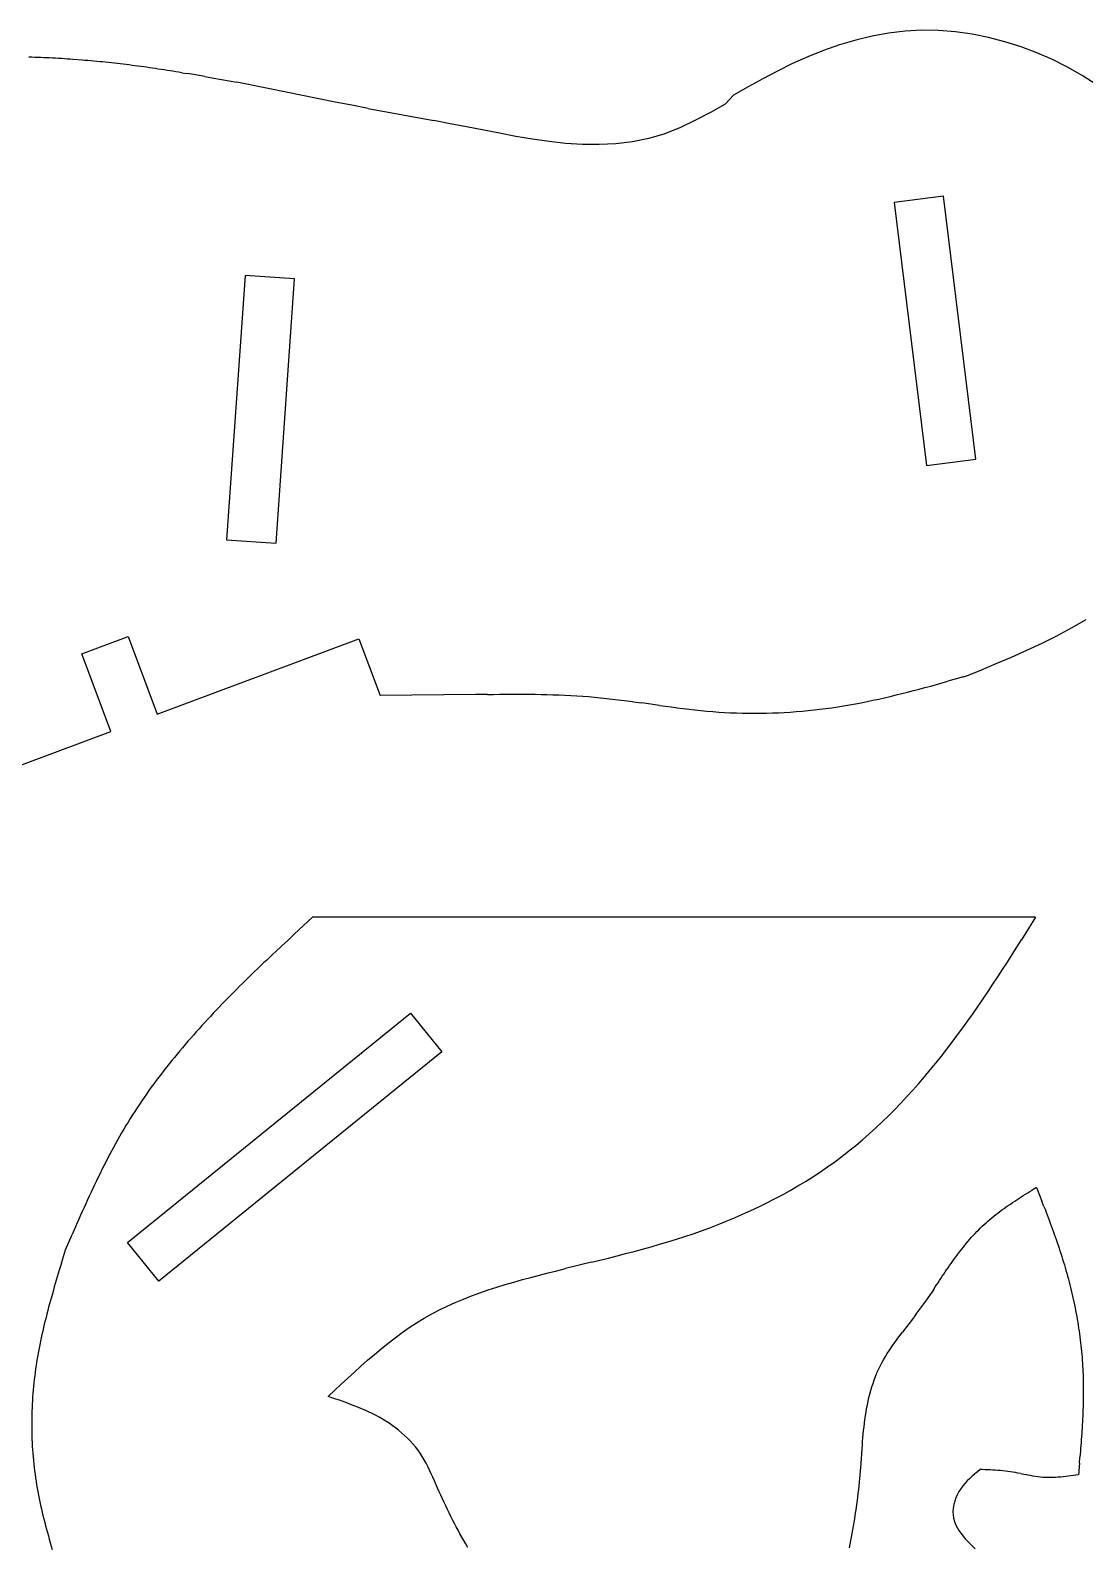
# Model space of a CAD drawing. Extents: x -3475 to 3475, y -2114 to 2114.
# Drawn here: x 429 to 1041, y 1233 to 2114 of the extents above; entities that cross this region are included whole.
import ezdxf

# ---------------------------------------------------------------- set-up
doc = ezdxf.new("R2010")
doc.units = 0
doc.header["$MEASUREMENT"] = 0
doc.layers.get('0').update_dxf_attribs({"linetype": 'CONTINUOUS'})

msp = doc.modelspace()

# ---------------------------------------------------------------- linework, layer by layer
for p, q in [((937.04, 2113.09), (927.38, 2111.93)), ((946.75, 2113.61), (937.04, 2113.09)), ((956.48, 2113.49), (946.75, 2113.61)), ((966.2, 2112.74), (956.48, 2113.49)), ((898.89, 2105.13), (889.63, 2101.9)), ((908.28, 2107.91), (898.89, 2105.13)), ((917.78, 2110.19), (908.28, 2107.91)), ((927.38, 2111.93), (917.78, 2110.19)), ((975.87, 2111.38), (966.2, 2112.74)), ((985.47, 2109.46), (975.87, 2111.38)), ((994.97, 2106.99), (985.47, 2109.46)), ((1004.33, 2104.01), (994.97, 2106.99)), ((429.83, 2097.96), (428.12, 2098)), ((431.54, 2097.9), (429.83, 2097.96)), ((433.26, 2097.84), (431.54, 2097.9)), ((434.97, 2097.78), (433.26, 2097.84)), ((436.69, 2097.71), (434.97, 2097.78)), ((438.4, 2097.63), (436.69, 2097.71)), ((440.11, 2097.55), (438.4, 2097.63)), ((441.83, 2097.47), (440.11, 2097.55)), ((443.54, 2097.37), (441.83, 2097.47)), ((445.25, 2097.28), (443.54, 2097.37)), ((446.97, 2097.18), (445.25, 2097.28)), ((448.68, 2097.07), (446.97, 2097.18)), ((450.39, 2096.96), (448.68, 2097.07)), ((452.1, 2096.84), (450.39, 2096.96)), ((453.82, 2096.72), (452.1, 2096.84)), ((458.95, 2096.32), (453.82, 2096.72)), ((460.66, 2096.18), (458.95, 2096.32)), ((462.37, 2096.03), (460.66, 2096.18)), ((464.08, 2095.88), (462.37, 2096.03)), ((465.79, 2095.73), (464.08, 2095.88)), ((467.5, 2095.57), (465.79, 2095.73)), ((469.21, 2095.4), (467.5, 2095.57)), ((470.92, 2095.23), (469.21, 2095.4)), ((880.53, 2098.27), (871.61, 2094.28)), ((889.63, 2101.9), (880.53, 2098.27)), ((1013.52, 2100.53), (1004.33, 2104.01)), ((1022.51, 2096.59), (1013.52, 2100.53)), ((1031.28, 2092.2), (1022.51, 2096.59)), ((472.62, 2095.05), (470.92, 2095.23)), ((474.33, 2094.87), (472.62, 2095.05)), ((476.04, 2094.69), (474.33, 2094.87)), ((477.74, 2094.5), (476.04, 2094.69)), ((479.45, 2094.31), (477.74, 2094.5)), ((481.15, 2094.11), (479.45, 2094.31)), ((482.86, 2093.91), (481.15, 2094.11)), ((484.56, 2093.7), (482.86, 2093.91)), ((486.27, 2093.49), (484.56, 2093.7)), ((487.97, 2093.28), (486.27, 2093.49)), ((489.67, 2093.06), (487.97, 2093.28)), ((491.37, 2092.83), (489.67, 2093.06)), ((493.07, 2092.6), (491.37, 2092.83)), ((494.77, 2092.37), (493.07, 2092.6)), ((496.47, 2092.14), (494.77, 2092.37)), ((498.17, 2091.9), (496.47, 2092.14)), ((499.87, 2091.65), (498.17, 2091.9)), ((501.57, 2091.4), (499.87, 2091.65)), ((503.26, 2091.15), (501.57, 2091.4)), ((504.96, 2090.9), (503.26, 2091.15)), ((506.66, 2090.64), (504.96, 2090.9)), ((508.35, 2090.38), (506.66, 2090.64)), ((510.05, 2090.12), (508.35, 2090.38)), ((511.74, 2089.85), (510.05, 2090.12)), ((513.44, 2089.58), (511.74, 2089.85)), ((515.13, 2089.31), (513.44, 2089.58)), ((516.83, 2089.03), (515.13, 2089.31)), ((516.83, 2089.03), (520.21, 2088.48)), ((523.6, 2087.91), (520.21, 2088.48)), ((526.98, 2087.34), (523.6, 2087.91)), ((530.36, 2086.76), (526.98, 2087.34)), ((530.36, 2086.76), (535.43, 2085.89)), ((862.88, 2089.98), (854.31, 2085.45)), ((871.61, 2094.28), (862.88, 2089.98)), ((1039.8, 2087.37), (1031.28, 2092.2)), ((1048.04, 2082.11), (1039.8, 2087.37)), ((535.43, 2085.89), (548.95, 2083.51)), ((567.97, 2079.6), (548.95, 2083.51)), ((577.49, 2077.66), (567.97, 2079.6)), ((845.83, 2080.75), (837.4, 2075.96)), ((854.31, 2085.45), (845.83, 2080.75)), ((587, 2075.73), (577.49, 2077.66)), ((596.52, 2073.83), (587, 2075.73)), ((606.04, 2071.95), (596.52, 2073.83)), ((615.56, 2070.11), (606.04, 2071.95)), ((625.09, 2068.3), (615.56, 2070.11)), ((832.44, 2070.67), (823.92, 2065.93)), ((837.4, 2075.96), (832.44, 2070.67)), ((625.09, 2068.3), (663.25, 2061.21)), ((672.79, 2059.41), (663.25, 2061.21)), ((815.27, 2061.38), (806.46, 2057.21)), ((823.92, 2065.93), (815.27, 2061.38)), ((682.33, 2057.57), (672.79, 2059.41)), ((701.43, 2053.81), (682.33, 2057.57)), ((710.99, 2052.03), (701.43, 2053.81)), ((720.57, 2050.41), (710.99, 2052.03)), ((797.45, 2053.61), (788.2, 2050.77)), ((806.46, 2057.21), (797.45, 2053.61)), ((730.19, 2049.04), (720.57, 2050.41)), ((739.83, 2048), (730.19, 2049.04)), ((749.53, 2047.37), (739.83, 2048)), ((759.27, 2047.23), (749.53, 2047.37)), ((769.02, 2047.67), (759.27, 2047.23)), ((778.7, 2048.82), (769.02, 2047.67)), ((788.2, 2050.77), (778.7, 2048.82)), ((959.33, 2017.25), (930.7, 2013.73)), ((978.08, 1864.54), (959.33, 2017.25)), ((930.7, 2013.73), (949.45, 1861.03)), ((553.66, 1971.29), (542.93, 1817.82)), ((582.44, 1969.28), (553.66, 1971.29)), ((571.7, 1815.81), (582.44, 1969.28)), ((949.45, 1861.03), (978.08, 1864.54)), ((542.93, 1817.82), (571.7, 1815.81)), ((1033.73, 1766.72), (1042.11, 1771.64)), ((458.8, 1751.56), (485.83, 1761.66)), ((485.83, 1761.66), (502.66, 1716.63)), ((1016.52, 1757.77), (1025.2, 1762.11)), ((1025.2, 1762.11), (1033.73, 1766.72)), ((502.66, 1716.63), (619.75, 1760.4)), ((619.75, 1760.4), (632.08, 1727.44)), ((998.85, 1749.71), (1007.73, 1753.65)), ((1007.73, 1753.65), (1016.52, 1757.77)), ((475.64, 1706.52), (458.8, 1751.56)), ((980.91, 1742.2), (989.9, 1745.91)), ((989.9, 1745.91), (998.85, 1749.71)), ((955.21, 1733.86), (958.55, 1734.78)), ((958.55, 1734.78), (961.89, 1735.71)), ((970.84, 1738.23), (961.89, 1735.71)), ((970.84, 1738.23), (973.78, 1739.29)), ((973.78, 1739.29), (980.91, 1742.2)), ((687.48, 1727.96), (632.08, 1727.44)), ((694.4, 1728.05), (687.48, 1727.96)), ((694.4, 1728.05), (697.86, 1728.09)), ((697.86, 1728.09), (701.32, 1728.12)), ((701.32, 1728.12), (704.78, 1728.15)), ((704.78, 1728.15), (708.24, 1728.17)), ((708.24, 1728.17), (711.7, 1728.18)), ((711.7, 1728.18), (715.16, 1728.17)), ((715.16, 1728.17), (718.61, 1728.15)), ((718.61, 1728.15), (722.07, 1728.11)), ((722.07, 1728.11), (725.53, 1728.06)), ((725.53, 1728.06), (728.99, 1727.98)), ((728.99, 1727.98), (732.45, 1727.89)), ((732.45, 1727.89), (735.91, 1727.77)), ((735.91, 1727.77), (739.37, 1727.62)), ((739.37, 1727.62), (742.83, 1727.45)), ((742.83, 1727.45), (746.28, 1727.25)), ((746.28, 1727.25), (749.73, 1727.02)), ((749.73, 1727.02), (753.18, 1726.75)), ((753.18, 1726.75), (756.63, 1726.45)), ((756.63, 1726.45), (760.07, 1726.12)), ((760.07, 1726.12), (763.51, 1725.76)), ((763.51, 1725.76), (766.95, 1725.38)), ((921.66, 1725.37), (925.03, 1726.14)), ((925.03, 1726.14), (928.4, 1726.92)), ((928.4, 1726.92), (931.76, 1727.73)), ((931.76, 1727.73), (935.12, 1728.56)), ((935.12, 1728.56), (938.48, 1729.4)), ((938.48, 1729.4), (941.83, 1730.27)), ((941.83, 1730.27), (945.18, 1731.15)), ((945.18, 1731.15), (948.53, 1732.04)), ((948.53, 1732.04), (951.87, 1732.94)), ((951.87, 1732.94), (955.21, 1733.86)), ((766.95, 1725.38), (770.38, 1724.96)), ((770.38, 1724.96), (773.82, 1724.53)), ((773.82, 1724.53), (777.25, 1724.08)), ((777.25, 1724.08), (780.68, 1723.62)), ((780.68, 1723.62), (784.11, 1723.15)), ((794.34, 1721.71), (784.11, 1723.15)), ((794.34, 1721.71), (797.77, 1721.24)), ((797.77, 1721.24), (801.2, 1720.78)), ((801.2, 1720.78), (804.63, 1720.33)), ((804.63, 1720.33), (808.07, 1719.9)), ((808.07, 1719.9), (811.5, 1719.48)), ((811.5, 1719.48), (814.94, 1719.1)), ((814.94, 1719.1), (818.38, 1718.73)), ((818.38, 1718.73), (821.82, 1718.4)), ((821.82, 1718.4), (825.27, 1718.1)), ((825.27, 1718.1), (828.72, 1717.84)), ((828.72, 1717.84), (832.18, 1717.62)), ((832.18, 1717.62), (835.63, 1717.44)), ((835.63, 1717.44), (839.1, 1717.3)), ((839.1, 1717.3), (842.56, 1717.2)), ((842.56, 1717.2), (846.03, 1717.14)), ((846.03, 1717.14), (849.49, 1717.11)), ((849.49, 1717.11), (852.96, 1717.13)), ((852.96, 1717.13), (856.43, 1717.19)), ((856.43, 1717.19), (859.9, 1717.29)), ((859.9, 1717.29), (863.37, 1717.42)), ((863.37, 1717.42), (866.83, 1717.6)), ((866.83, 1717.6), (870.3, 1717.81)), ((870.3, 1717.81), (873.76, 1718.06)), ((873.76, 1718.06), (877.22, 1718.35)), ((877.22, 1718.35), (880.67, 1718.67)), ((880.67, 1718.67), (884.12, 1719.04)), ((884.12, 1719.04), (887.56, 1719.44)), ((887.56, 1719.44), (891, 1719.87)), ((891, 1719.87), (894.44, 1720.35)), ((894.44, 1720.35), (897.87, 1720.86)), ((897.87, 1720.86), (901.29, 1721.4)), ((901.29, 1721.4), (904.7, 1721.99)), ((904.7, 1721.99), (908.1, 1722.6)), ((908.1, 1722.6), (911.5, 1723.25)), ((911.5, 1723.25), (914.89, 1723.93)), ((914.89, 1723.93), (918.28, 1724.64)), ((918.28, 1724.64), (921.66, 1725.37)), ((338.62, 1655.3), (475.64, 1706.52)), ((582.16, 1588.77), (592.87, 1598.67)), ((1012.82, 1598.67), (592.87, 1598.67)), ((1012.82, 1598.67), (1004.63, 1585.64)), ((578.6, 1585.46), (575.05, 1582.15)), ((582.16, 1588.77), (578.6, 1585.46)), ((1001.89, 1581.31), (1004.63, 1585.64)), ((569.73, 1577.16), (567.96, 1575.49)), ((571.5, 1578.82), (569.73, 1577.16)), ((575.05, 1582.15), (571.5, 1578.82)), ((996.38, 1572.66), (999.14, 1576.98)), ((999.14, 1576.98), (1001.89, 1581.31)), ((559.18, 1567.09), (557.43, 1565.4)), ((560.93, 1568.78), (559.18, 1567.09)), ((562.68, 1570.46), (560.93, 1568.78)), ((564.44, 1572.14), (562.68, 1570.46)), ((566.2, 1573.81), (564.44, 1572.14)), ((567.96, 1575.49), (566.2, 1573.81)), ((990.8, 1564.06), (993.6, 1568.36)), ((993.6, 1568.36), (996.38, 1572.66)), ((550.49, 1558.58), (548.77, 1556.87)), ((552.22, 1560.29), (550.49, 1558.58)), ((553.95, 1562), (552.22, 1560.29)), ((555.69, 1563.7), (553.95, 1562)), ((557.43, 1565.4), (555.69, 1563.7)), ((985.15, 1555.51), (987.99, 1559.78)), ((987.99, 1559.78), (990.8, 1564.06)), ((541.93, 1549.94), (540.24, 1548.19)), ((543.63, 1551.68), (541.93, 1549.94)), ((545.34, 1553.42), (543.63, 1551.68)), ((547.05, 1555.15), (545.34, 1553.42)), ((548.77, 1556.87), (547.05, 1555.15)), ((979.38, 1547.03), (982.28, 1551.26)), ((982.28, 1551.26), (985.15, 1555.51)), ((485.41, 1409.86), (649.81, 1542.99)), ((533.52, 1541.13), (531.86, 1539.35)), ((535.19, 1542.91), (533.52, 1541.13)), ((536.87, 1544.68), (535.19, 1542.91)), ((538.55, 1546.44), (536.87, 1544.68)), ((540.24, 1548.19), (538.55, 1546.44)), ((649.81, 1542.99), (667.97, 1520.58)), ((973.5, 1538.63), (976.46, 1542.82)), ((976.46, 1542.82), (979.38, 1547.03)), ((525.29, 1532.14), (523.67, 1530.31)), ((526.92, 1533.95), (525.29, 1532.14)), ((528.56, 1535.76), (526.92, 1533.95)), ((530.21, 1537.56), (528.56, 1535.76)), ((531.86, 1539.35), (530.21, 1537.56)), ((967.47, 1530.32), (970.5, 1534.46)), ((970.5, 1534.46), (973.5, 1538.63)), ((518.86, 1524.79), (517.28, 1522.94)), ((520.46, 1526.64), (518.86, 1524.79)), ((522.06, 1528.48), (520.46, 1526.64)), ((523.67, 1530.31), (522.06, 1528.48)), ((961.28, 1522.13), (964.39, 1526.21)), ((964.39, 1526.21), (967.47, 1530.32)), ((667.97, 1520.58), (503.57, 1387.44)), ((511.06, 1515.42), (509.53, 1513.52)), ((512.6, 1517.32), (511.06, 1515.42)), ((514.15, 1519.2), (512.6, 1517.32)), ((515.71, 1521.07), (514.15, 1519.2)), ((517.28, 1522.94), (515.71, 1521.07)), ((954.9, 1514.05), (958.11, 1518.07)), ((958.11, 1518.07), (961.28, 1522.13)), ((503.54, 1505.83), (502.08, 1503.89)), ((505.02, 1507.77), (503.54, 1505.83)), ((506.51, 1509.7), (505.02, 1507.77)), ((508.01, 1511.62), (506.51, 1509.7)), ((509.53, 1513.52), (508.01, 1511.62)), ((944.96, 1502.22), (948.32, 1506.12)), ((948.32, 1506.12), (951.64, 1510.07)), ((951.64, 1510.07), (954.9, 1514.05)), ((497.77, 1498), (496.37, 1496.01)), ((499.19, 1499.97), (497.77, 1498)), ((500.63, 1501.93), (499.19, 1499.97)), ((502.08, 1503.89), (500.63, 1501.93)), ((938.08, 1494.56), (941.55, 1498.37)), ((941.55, 1498.37), (944.96, 1502.22)), ((490.89, 1487.99), (489.56, 1485.95)), ((492.24, 1490.01), (490.89, 1487.99)), ((493.6, 1492.02), (492.24, 1490.01)), ((494.97, 1494.02), (493.6, 1492.02)), ((496.37, 1496.01), (494.97, 1494.02)), ((930.98, 1487.1), (934.56, 1490.8)), ((934.56, 1490.8), (938.08, 1494.56)), ((485.68, 1479.8), (484.42, 1477.72)), ((486.96, 1481.86), (485.68, 1479.8)), ((488.25, 1483.91), (486.96, 1481.86)), ((489.56, 1485.95), (488.25, 1483.91)), ((919.92, 1476.36), (923.67, 1479.88)), ((923.67, 1479.88), (927.35, 1483.46)), ((927.35, 1483.46), (930.98, 1487.1)), ((480.74, 1471.45), (479.55, 1469.34)), ((481.95, 1473.55), (480.74, 1471.45)), ((483.18, 1475.64), (481.95, 1473.55)), ((484.42, 1477.72), (483.18, 1475.64)), ((912.25, 1469.52), (916.11, 1472.91)), ((916.11, 1472.91), (919.92, 1476.36)), ((476.05, 1462.96), (474.92, 1460.81)), ((477.2, 1465.09), (476.05, 1462.96)), ((478.37, 1467.22), (477.2, 1465.09)), ((479.55, 1469.34), (478.37, 1467.22)), ((900.29, 1459.83), (904.34, 1462.98)), ((904.34, 1462.98), (908.32, 1466.22)), ((908.32, 1466.22), (912.25, 1469.52)), ((471.58, 1454.34), (470.49, 1452.17)), ((472.68, 1456.5), (471.58, 1454.34)), ((473.79, 1458.66), (472.68, 1456.5)), ((474.92, 1460.81), (473.79, 1458.66)), ((887.76, 1450.87), (892, 1453.77)), ((892, 1453.77), (896.17, 1456.76)), ((896.17, 1456.76), (900.29, 1459.83)), ((467.29, 1445.61), (466.24, 1443.42)), ((468.35, 1447.8), (467.29, 1445.61)), ((469.41, 1449.99), (468.35, 1447.8)), ((470.49, 1452.17), (469.41, 1449.99)), ((874.7, 1442.65), (879.11, 1445.31)), ((879.11, 1445.31), (883.46, 1448.05)), ((883.46, 1448.05), (887.76, 1450.87)), ((463.14, 1436.8), (462.13, 1434.59)), ((464.17, 1439.01), (463.14, 1436.8)), ((465.2, 1441.22), (464.17, 1439.01)), ((466.24, 1443.42), (465.2, 1441.22)), ((856.61, 1432.79), (861.2, 1435.14)), ((861.2, 1435.14), (865.75, 1437.57)), ((865.75, 1437.57), (870.25, 1440.07)), ((870.25, 1440.07), (874.7, 1442.65)), ((1001.88, 1434.66), (1003.13, 1435.47)), ((1003.13, 1435.47), (1004.39, 1436.28)), ((1004.39, 1436.28), (1005.66, 1437.08)), ((1005.66, 1437.08), (1006.93, 1437.88)), ((1006.93, 1437.88), (1008.2, 1438.68)), ((1008.2, 1438.68), (1009.47, 1439.48)), ((1009.47, 1439.48), (1010.75, 1440.27)), ((1013.3, 1441.85), (1010.75, 1440.27)), ((1013.3, 1441.85), (1016.41, 1433.9)), ((459.12, 1427.92), (458.12, 1425.7)), ((460.12, 1430.15), (459.12, 1427.92)), ((461.12, 1432.37), (460.12, 1430.15)), ((462.13, 1434.59), (461.12, 1432.37)), ((837.89, 1424.15), (842.62, 1426.2)), ((842.62, 1426.2), (847.32, 1428.33)), ((847.32, 1428.33), (851.98, 1430.52)), ((851.98, 1430.52), (856.61, 1432.79)), ((989.72, 1426.06), (990.89, 1426.97)), ((990.89, 1426.97), (992.08, 1427.86)), ((992.08, 1427.86), (993.27, 1428.74)), ((993.27, 1428.74), (994.48, 1429.62)), ((994.48, 1429.62), (995.69, 1430.48)), ((995.69, 1430.48), (996.91, 1431.33)), ((996.91, 1431.33), (998.15, 1432.17)), ((998.15, 1432.17), (999.38, 1433.01)), ((999.38, 1433.01), (1000.63, 1433.84)), ((1000.63, 1433.84), (1001.88, 1434.66)), ((1017.64, 1430.71), (1016.41, 1433.9)), ((1017.64, 1430.71), (1018.25, 1429.12)), ((1018.25, 1429.12), (1018.86, 1427.53)), ((1018.86, 1427.53), (1019.47, 1425.93)), ((455.17, 1419), (453.22, 1414.52)), ((456.15, 1421.23), (455.17, 1419)), ((457.14, 1423.47), (456.15, 1421.23)), ((458.12, 1425.7), (457.14, 1423.47)), ((818.72, 1416.67), (823.55, 1418.43)), ((823.55, 1418.43), (828.35, 1420.27)), ((828.35, 1420.27), (833.14, 1422.18)), ((833.14, 1422.18), (837.89, 1424.15)), ((979.72, 1417.23), (980.77, 1418.28)), ((980.77, 1418.28), (981.84, 1419.31)), ((981.84, 1419.31), (982.92, 1420.32)), ((982.92, 1420.32), (984.02, 1421.32)), ((984.02, 1421.32), (985.13, 1422.29)), ((985.13, 1422.29), (986.26, 1423.26)), ((986.26, 1423.26), (987.4, 1424.2)), ((987.4, 1424.2), (988.55, 1425.14)), ((988.55, 1425.14), (989.72, 1426.06)), ((1019.47, 1425.93), (1020.07, 1424.34)), ((1020.07, 1424.34), (1020.67, 1422.74)), ((1020.67, 1422.74), (1021.27, 1421.14)), ((1021.27, 1421.14), (1021.86, 1419.54)), ((1021.86, 1419.54), (1022.44, 1417.93)), ((1022.44, 1417.93), (1023.02, 1416.33)), ((449.34, 1405.56), (453.22, 1414.52)), ((503.57, 1387.44), (485.41, 1409.86)), ((789.45, 1407.38), (794.36, 1408.8)), ((794.36, 1408.8), (799.26, 1410.26)), ((799.26, 1410.26), (804.15, 1411.77)), ((804.15, 1411.77), (809.02, 1413.34)), ((809.02, 1413.34), (813.88, 1414.97)), ((813.88, 1414.97), (818.72, 1416.67)), ((971.77, 1408.37), (972.72, 1409.52)), ((972.72, 1409.52), (973.68, 1410.66)), ((973.68, 1410.66), (974.66, 1411.79)), ((974.66, 1411.79), (975.64, 1412.9)), ((975.64, 1412.9), (976.64, 1414.01)), ((976.64, 1414.01), (977.65, 1415.1)), ((977.65, 1415.1), (978.68, 1416.17)), ((978.68, 1416.17), (979.72, 1417.23)), ((1023.02, 1416.33), (1023.6, 1414.72)), ((1023.6, 1414.72), (1024.17, 1413.11)), ((1024.17, 1413.11), (1024.73, 1411.5)), ((1024.73, 1411.5), (1025.29, 1409.89)), ((1025.29, 1409.89), (1025.84, 1408.27)), ((446.94, 1397.75), (449.34, 1405.56)), ((759.75, 1399.6), (764.72, 1400.84)), ((764.72, 1400.84), (769.69, 1402.1)), ((769.69, 1402.1), (774.65, 1403.37)), ((774.65, 1403.37), (779.59, 1404.68)), ((779.59, 1404.68), (784.53, 1406.01)), ((784.53, 1406.01), (789.45, 1407.38)), ((964.52, 1398.85), (965.39, 1400.06)), ((965.39, 1400.06), (966.28, 1401.27)), ((966.28, 1401.27), (967.17, 1402.47)), ((967.17, 1402.47), (968.07, 1403.67)), ((968.07, 1403.67), (968.98, 1404.85)), ((968.98, 1404.85), (969.9, 1406.03)), ((969.9, 1406.03), (970.83, 1407.2)), ((970.83, 1407.2), (971.77, 1408.37)), ((1025.84, 1408.27), (1026.39, 1406.65)), ((1026.39, 1406.65), (1026.92, 1405.03)), ((1026.92, 1405.03), (1027.45, 1403.41)), ((1027.45, 1403.41), (1027.97, 1401.78)), ((1027.97, 1401.78), (1028.48, 1400.15)), ((1028.48, 1400.15), (1028.98, 1398.52)), ((445.17, 1391.88), (444.58, 1389.93)), ((445.76, 1393.84), (445.17, 1391.88)), ((446.94, 1397.75), (445.76, 1393.84)), ((724.72, 1390.93), (729.74, 1392.2)), ((729.74, 1392.2), (734.76, 1393.46)), ((734.76, 1393.46), (739.77, 1394.69)), ((754.77, 1398.37), (739.77, 1394.69)), ((754.77, 1398.37), (759.75, 1399.6)), ((958.59, 1390.24), (959.42, 1391.48)), ((959.42, 1391.48), (960.26, 1392.72)), ((960.26, 1392.72), (961.1, 1393.95)), ((961.1, 1393.95), (961.94, 1395.18)), ((961.94, 1395.18), (962.79, 1396.41)), ((962.79, 1396.41), (963.65, 1397.63)), ((963.65, 1397.63), (964.52, 1398.85)), ((1028.98, 1398.52), (1029.48, 1396.88)), ((1029.48, 1396.88), (1029.96, 1395.24)), ((1029.96, 1395.24), (1030.44, 1393.6)), ((1030.44, 1393.6), (1030.9, 1391.95)), ((1030.9, 1391.95), (1031.36, 1390.3)), ((442.85, 1384.05), (442.28, 1382.09)), ((443.42, 1386.01), (442.85, 1384.05)), ((444, 1387.97), (443.42, 1386.01)), ((444.58, 1389.93), (444, 1387.97)), ((690.01, 1380.67), (694.88, 1382.34)), ((694.88, 1382.34), (699.79, 1383.93)), ((699.79, 1383.93), (704.73, 1385.44)), ((704.73, 1385.44), (709.7, 1386.89)), ((709.7, 1386.89), (714.7, 1388.28)), ((714.7, 1388.28), (719.7, 1389.62)), ((719.7, 1389.62), (724.72, 1390.93)), ((953.71, 1382.77), (952.1, 1380.27)), ((953.71, 1382.77), (954.51, 1384.02)), ((954.51, 1384.02), (955.32, 1385.27)), ((955.32, 1385.27), (956.13, 1386.51)), ((956.13, 1386.51), (956.95, 1387.76)), ((956.95, 1387.76), (957.77, 1389)), ((957.77, 1389), (958.59, 1390.24)), ((1031.36, 1390.3), (1031.8, 1388.65)), ((1031.8, 1388.65), (1032.24, 1386.99)), ((1032.24, 1386.99), (1032.66, 1385.33)), ((1032.66, 1385.33), (1033.08, 1383.67)), ((1033.08, 1383.67), (1033.48, 1382)), ((440.08, 1374.24), (439.55, 1372.27)), ((440.62, 1376.2), (440.08, 1374.24)), ((441.17, 1378.17), (440.62, 1376.2)), ((441.72, 1380.13), (441.17, 1378.17)), ((442.28, 1382.09), (441.72, 1380.13)), ((671.07, 1372.96), (675.72, 1375.06)), ((675.72, 1375.06), (680.42, 1377.03)), ((680.42, 1377.03), (685.19, 1378.9)), ((685.19, 1378.9), (690.01, 1380.67)), ((943.25, 1367.95), (949.7, 1376.51)), ((949.7, 1376.51), (952.1, 1380.27)), ((1033.48, 1382), (1033.88, 1380.34)), ((1033.88, 1380.34), (1034.26, 1378.67)), ((1034.26, 1378.67), (1034.63, 1377)), ((1034.63, 1377), (1035, 1375.32)), ((1035, 1375.32), (1035.35, 1373.64)), ((1035.35, 1373.64), (1035.69, 1371.97)), ((438.02, 1366.35), (437.52, 1364.38)), ((438.52, 1368.33), (438.02, 1366.35)), ((439.03, 1370.3), (438.52, 1368.33)), ((439.55, 1372.27), (439.03, 1370.3)), ((653.29, 1363.2), (657.61, 1365.86)), ((657.61, 1365.86), (662.02, 1368.37)), ((662.02, 1368.37), (666.51, 1370.73)), ((666.51, 1370.73), (671.07, 1372.96)), ((943.25, 1367.95), (940.66, 1364.53)), ((1035.69, 1371.97), (1036.02, 1370.28)), ((1036.02, 1370.28), (1036.34, 1368.6)), ((1036.34, 1368.6), (1036.65, 1366.92)), ((1036.65, 1366.92), (1036.95, 1365.23)), ((1036.95, 1365.23), (1037.23, 1363.54)), ((435.66, 1356.45), (435.23, 1354.46)), ((436.11, 1358.43), (435.66, 1356.45)), ((436.57, 1360.42), (436.11, 1358.43)), ((437.04, 1362.4), (436.57, 1360.42)), ((437.52, 1364.38), (437.04, 1362.4)), ((640.75, 1354.5), (644.86, 1357.52)), ((644.86, 1357.52), (649.04, 1360.42)), ((649.04, 1360.42), (653.29, 1363.2)), ((932.84, 1354.26), (934.13, 1355.98)), ((934.13, 1355.98), (935.44, 1357.69)), ((938.05, 1361.11), (935.44, 1357.69)), ((940.66, 1364.53), (938.05, 1361.11)), ((1037.23, 1363.54), (1037.51, 1361.85)), ((1037.51, 1361.85), (1037.77, 1360.16)), ((1037.77, 1360.16), (1038.02, 1358.47)), ((1038.02, 1358.47), (1038.26, 1356.78)), ((1038.26, 1356.78), (1038.49, 1355.08)), ((434.01, 1348.47), (433.63, 1346.47)), ((434.4, 1350.47), (434.01, 1348.47)), ((434.81, 1352.47), (434.4, 1350.47)), ((435.23, 1354.46), (434.81, 1352.47)), ((628.75, 1344.89), (632.7, 1348.18)), ((632.7, 1348.18), (636.7, 1351.38)), ((636.7, 1351.38), (640.75, 1354.5)), ((926.67, 1345.46), (927.85, 1347.26)), ((927.85, 1347.26), (929.05, 1349.03)), ((929.05, 1349.03), (930.29, 1350.79)), ((930.29, 1350.79), (931.55, 1352.53)), ((931.55, 1352.53), (932.84, 1354.26)), ((1038.49, 1355.08), (1038.7, 1353.38)), ((1038.7, 1353.38), (1038.91, 1351.69)), ((1038.91, 1351.69), (1039.1, 1349.99)), ((1039.1, 1349.99), (1039.28, 1348.29)), ((1039.28, 1348.29), (1039.44, 1346.59)), ((432.28, 1338.43), (431.99, 1336.41)), ((432.59, 1340.45), (432.28, 1338.43)), ((432.92, 1342.46), (432.59, 1340.45)), ((433.27, 1344.47), (432.92, 1342.46)), ((433.63, 1346.47), (433.27, 1344.47)), ((620.97, 1338.11), (624.84, 1341.53)), ((624.84, 1341.53), (628.75, 1344.89)), ((922.45, 1338.01), (923.42, 1339.92)), ((923.42, 1339.92), (924.46, 1341.79)), ((924.46, 1341.79), (925.54, 1343.64)), ((925.54, 1343.64), (926.67, 1345.46)), ((1039.44, 1346.59), (1039.6, 1344.89)), ((1039.6, 1344.89), (1039.74, 1343.19)), ((1039.74, 1343.19), (1039.87, 1341.49)), ((1039.87, 1341.49), (1039.99, 1339.78)), ((1039.99, 1339.78), (1040.09, 1338.08)), ((431.21, 1330.34), (430.98, 1328.3)), ((431.45, 1332.36), (431.21, 1330.34)), ((431.71, 1334.39), (431.45, 1332.36)), ((431.99, 1336.41), (431.71, 1334.39)), ((609.49, 1327.58), (613.3, 1331.12)), ((613.3, 1331.12), (617.12, 1334.64)), ((617.12, 1334.64), (620.97, 1338.11)), ((918.36, 1328.07), (919.07, 1330.1)), ((919.07, 1330.1), (919.84, 1332.11)), ((919.84, 1332.11), (920.65, 1334.1)), ((920.65, 1334.1), (921.52, 1336.07)), ((921.52, 1336.07), (922.45, 1338.01)), ((1040.09, 1338.08), (1040.18, 1336.38)), ((1040.18, 1336.38), (1040.26, 1334.67)), ((1040.26, 1334.67), (1040.32, 1332.97)), ((1040.32, 1332.97), (1040.38, 1331.27)), ((1040.38, 1331.27), (1040.42, 1329.56)), ((1040.42, 1329.56), (1040.45, 1327.86)), ((430.41, 1322.19), (430.26, 1320.15)), ((430.58, 1324.23), (430.41, 1322.19)), ((430.77, 1326.27), (430.58, 1324.23)), ((430.98, 1328.3), (430.77, 1326.27)), ((601.92, 1320.45), (605.7, 1324.02)), ((605.7, 1324.02), (609.49, 1327.58)), ((915.98, 1319.8), (916.5, 1321.88)), ((916.5, 1321.88), (917.07, 1323.95)), ((917.07, 1323.95), (917.69, 1326.02)), ((917.69, 1326.02), (918.36, 1328.07)), ((1040.46, 1321.04), (1040.44, 1319.34)), ((1040.45, 1327.86), (1040.47, 1326.16)), ((1040.47, 1322.75), (1040.46, 1321.04)), ((1040.47, 1326.16), (1040.47, 1324.45)), ((1040.47, 1324.45), (1040.47, 1322.75)), ((429.83, 1311.97), (429.77, 1309.93)), ((429.91, 1314.02), (429.83, 1311.97)), ((430.01, 1316.06), (429.91, 1314.02)), ((430.13, 1318.11), (430.01, 1316.06)), ((430.26, 1320.15), (430.13, 1318.11)), ((604.09, 1319.71), (601.92, 1320.45)), ((606.26, 1318.96), (604.09, 1319.71)), ((608.42, 1318.21), (606.26, 1318.96)), ((610.58, 1317.45), (608.42, 1318.21)), ((612.73, 1316.68), (610.58, 1317.45)), ((614.87, 1315.88), (612.73, 1316.68)), ((617.01, 1315.07), (614.87, 1315.88)), ((619.12, 1314.23), (617.01, 1315.07)), ((621.23, 1313.36), (619.12, 1314.23)), ((623.31, 1312.45), (621.23, 1313.36)), ((625.38, 1311.51), (623.31, 1312.45)), ((914.29, 1311.39), (914.66, 1313.5)), ((914.66, 1313.5), (915.06, 1315.61)), ((915.06, 1315.61), (915.5, 1317.7)), ((915.5, 1317.7), (915.98, 1319.8)), ((1040.26, 1312.52), (1040.2, 1310.81)), ((1040.32, 1314.22), (1040.26, 1312.52)), ((1040.37, 1315.93), (1040.32, 1314.22)), ((1040.41, 1317.63), (1040.37, 1315.93)), ((1040.44, 1319.34), (1040.41, 1317.63)), ((429.71, 1305.83), (429.7, 1303.78)), ((429.7, 1303.78), (429.72, 1301.74)), ((429.73, 1307.88), (429.71, 1305.83)), ((429.77, 1309.93), (429.73, 1307.88)), ((627.42, 1310.53), (625.38, 1311.51)), ((629.45, 1309.51), (627.42, 1310.53)), ((631.45, 1308.44), (629.45, 1309.51)), ((633.42, 1307.32), (631.45, 1308.44)), ((635.36, 1306.15), (633.42, 1307.32)), ((637.28, 1304.91), (635.36, 1306.15)), ((639.16, 1303.62), (637.28, 1304.91)), ((641, 1302.27), (639.16, 1303.62)), ((913.14, 1302.9), (913.39, 1305.03)), ((913.39, 1305.03), (913.66, 1307.15)), ((913.66, 1307.15), (913.96, 1309.28)), ((913.96, 1309.28), (914.29, 1311.39)), ((1039.87, 1303.99), (1039.77, 1302.28)), ((1039.96, 1305.7), (1039.87, 1303.99)), ((1040.05, 1307.4), (1039.96, 1305.7)), ((1040.13, 1309.11), (1040.05, 1307.4)), ((1040.2, 1310.81), (1040.13, 1309.11)), ((429.72, 1301.74), (429.75, 1299.69)), ((429.75, 1299.69), (429.8, 1297.64)), ((429.8, 1297.64), (429.87, 1295.6)), ((429.87, 1295.6), (429.96, 1293.56)), ((642.81, 1300.85), (641, 1302.27)), ((644.57, 1299.38), (642.81, 1300.85)), ((646.28, 1297.85), (644.57, 1299.38)), ((647.94, 1296.27), (646.28, 1297.85)), ((649.54, 1294.63), (647.94, 1296.27)), ((651.07, 1292.94), (649.54, 1294.63)), ((912.16, 1292.2), (912.33, 1294.34)), ((912.33, 1294.34), (912.51, 1296.49)), ((912.51, 1296.49), (912.7, 1298.63)), ((912.7, 1298.63), (912.91, 1300.76)), ((912.91, 1300.76), (913.14, 1302.9)), ((1039.32, 1295.46), (1039.2, 1293.75)), ((1039.44, 1297.17), (1039.32, 1295.46)), ((1039.56, 1298.87), (1039.44, 1297.17)), ((1039.67, 1300.58), (1039.56, 1298.87)), ((1039.77, 1302.28), (1039.67, 1300.58)), ((429.96, 1293.56), (430.07, 1291.51)), ((430.07, 1291.51), (430.2, 1289.47)), ((430.2, 1289.47), (430.35, 1287.44)), ((430.35, 1287.44), (430.52, 1285.4)), ((430.52, 1285.4), (430.7, 1283.37)), ((652.55, 1291.19), (651.07, 1292.94)), ((653.95, 1289.4), (652.55, 1291.19)), ((655.27, 1287.55), (653.95, 1289.4)), ((656.52, 1285.66), (655.27, 1287.55)), ((657.69, 1283.72), (656.52, 1285.66)), ((911.4, 1281.46), (912.01, 1290.05)), ((912.01, 1290.05), (912.16, 1292.2)), ((1038.67, 1286.93), (1038.53, 1285.22)), ((1038.81, 1288.63), (1038.67, 1286.93)), ((1038.94, 1290.34), (1038.81, 1288.63)), ((1039.07, 1292.05), (1038.94, 1290.34)), ((1039.2, 1293.75), (1039.07, 1292.05)), ((430.7, 1283.37), (430.91, 1281.34)), ((430.91, 1281.34), (431.14, 1279.31)), ((431.14, 1279.31), (431.38, 1277.28)), ((431.38, 1277.28), (431.65, 1275.26)), ((658.8, 1281.74), (657.69, 1283.72)), ((659.85, 1279.73), (658.8, 1281.74)), ((660.85, 1277.69), (659.85, 1279.73)), ((661.82, 1275.63), (660.85, 1277.69)), ((910.9, 1275.01), (911.08, 1277.16)), ((911.08, 1277.16), (911.24, 1279.31)), ((911.24, 1279.31), (911.4, 1281.46)), ((979.01, 1276.75), (977.48, 1275.47)), ((980.54, 1278.01), (979.01, 1276.75)), ((982.02, 1277.96), (980.54, 1278.01)), ((983.5, 1277.91), (982.02, 1277.96)), ((984.97, 1277.86), (983.5, 1277.91)), ((986.45, 1277.8), (984.97, 1277.86)), ((987.92, 1277.72), (986.45, 1277.8)), ((989.39, 1277.64), (987.92, 1277.72)), ((990.87, 1277.54), (989.39, 1277.64)), ((992.34, 1277.43), (990.87, 1277.54)), ((993.8, 1277.29), (992.34, 1277.43)), ((995.27, 1277.13), (993.8, 1277.29)), ((996.73, 1276.95), (995.27, 1277.13)), ((998.19, 1276.75), (996.73, 1276.95)), ((999.65, 1276.51), (998.19, 1276.75)), ((1038.25, 1281.81), (1037.66, 1274.98)), ((1038.25, 1281.81), (1038.53, 1285.22)), ((431.65, 1275.26), (431.93, 1273.25)), ((431.93, 1273.25), (432.24, 1271.23)), ((432.24, 1271.23), (432.56, 1269.22)), ((432.56, 1269.22), (432.91, 1267.22)), ((662.75, 1273.55), (661.82, 1275.63)), ((663.67, 1271.46), (662.75, 1273.55)), ((665.47, 1267.26), (663.67, 1271.46)), ((910.05, 1266.45), (910.29, 1268.59)), ((910.29, 1268.59), (910.5, 1270.73)), ((910.5, 1270.73), (910.71, 1272.87)), ((910.71, 1272.87), (910.9, 1275.01)), ((970.51, 1268.49), (969.33, 1266.9)), ((971.77, 1270.01), (970.51, 1268.49)), ((973.12, 1271.45), (971.77, 1270.01)), ((974.53, 1272.83), (973.12, 1271.45)), ((975.99, 1274.17), (974.53, 1272.83)), ((977.48, 1275.47), (975.99, 1274.17)), ((1001.11, 1276.25), (999.65, 1276.51)), ((1002.56, 1275.97), (1001.11, 1276.25)), ((1004.01, 1275.68), (1002.56, 1275.97)), ((1004.01, 1275.68), (1006.91, 1275.07)), ((1008.36, 1274.78), (1006.91, 1275.07)), ((1009.81, 1274.49), (1008.36, 1274.78)), ((1011.26, 1274.23), (1009.81, 1274.49)), ((1012.71, 1273.98), (1011.26, 1274.23)), ((1014.16, 1273.77), (1012.71, 1273.98)), ((1015.62, 1273.59), (1014.16, 1273.77)), ((1017.07, 1273.46), (1015.62, 1273.59)), ((1018.53, 1273.38), (1017.07, 1273.46)), ((1019.99, 1273.33), (1018.53, 1273.38)), ((1021.46, 1273.33), (1019.99, 1273.33)), ((1022.92, 1273.36), (1021.46, 1273.33)), ((1024.39, 1273.43), (1022.92, 1273.36)), ((1025.86, 1273.53), (1024.39, 1273.43)), ((1027.33, 1273.65), (1025.86, 1273.53)), ((1028.81, 1273.8), (1027.33, 1273.65)), ((1030.28, 1273.96), (1028.81, 1273.8)), ((1031.76, 1274.15), (1030.28, 1273.96)), ((1033.23, 1274.34), (1031.76, 1274.15)), ((1034.71, 1274.55), (1033.23, 1274.34)), ((1036.19, 1274.76), (1034.71, 1274.55)), ((1037.66, 1274.98), (1036.19, 1274.76)), ((432.91, 1267.22), (433.27, 1265.22)), ((433.27, 1265.22), (433.65, 1263.22)), ((433.65, 1263.22), (434.05, 1261.22)), ((434.05, 1261.22), (434.46, 1259.23)), ((434.46, 1259.23), (434.89, 1257.25)), ((666.38, 1265.17), (665.47, 1267.26)), ((667.3, 1263.09), (666.38, 1265.17)), ((668.24, 1261.01), (667.3, 1263.09)), ((669.19, 1258.95), (668.24, 1261.01)), ((670.15, 1256.89), (669.19, 1258.95)), ((909, 1257.92), (909.28, 1260.05)), ((909.28, 1260.05), (909.55, 1262.18)), ((909.55, 1262.18), (909.81, 1264.31)), ((909.81, 1264.31), (910.05, 1266.45)), ((965.78, 1259.62), (965.26, 1257.66)), ((966.47, 1261.55), (965.78, 1259.62)), ((967.3, 1263.42), (966.47, 1261.55)), ((968.25, 1265.21), (967.3, 1263.42)), ((969.33, 1266.9), (968.25, 1265.21)), ((434.89, 1257.25), (435.33, 1255.26)), ((435.33, 1255.26), (435.79, 1253.28)), ((435.79, 1253.28), (436.27, 1251.3)), ((436.27, 1251.3), (436.76, 1249.33)), ((671.14, 1254.84), (670.15, 1256.89)), ((672.13, 1252.8), (671.14, 1254.84)), ((673.15, 1250.77), (672.13, 1252.8)), ((674.18, 1248.75), (673.15, 1250.77)), ((907.73, 1249.42), (908.07, 1251.54)), ((908.07, 1251.54), (908.39, 1253.66)), ((908.39, 1253.66), (908.7, 1255.79)), ((908.7, 1255.79), (909, 1257.92)), ((964.92, 1255.67), (964.77, 1253.69)), ((964.77, 1253.69), (964.83, 1251.73)), ((964.83, 1251.73), (965.1, 1249.81)), ((965.26, 1257.66), (964.92, 1255.67)), ((436.76, 1249.33), (437.26, 1247.35)), ((437.26, 1247.35), (437.77, 1245.38)), ((437.77, 1245.38), (438.3, 1243.41)), ((438.3, 1243.41), (438.83, 1241.45)), ((438.83, 1241.45), (439.38, 1239.49)), ((675.22, 1246.74), (674.18, 1248.75)), ((676.28, 1244.73), (675.22, 1246.74)), ((677.36, 1242.74), (676.28, 1244.73)), ((678.46, 1240.75), (677.36, 1242.74)), ((906.27, 1240.96), (906.66, 1243.07)), ((906.66, 1243.07), (907.03, 1245.18)), ((907.03, 1245.18), (907.39, 1247.3)), ((907.39, 1247.3), (907.73, 1249.42)), ((965.1, 1249.81), (965.6, 1247.94)), ((965.6, 1247.94), (966.3, 1246.13)), ((966.3, 1246.13), (967.18, 1244.37)), ((967.18, 1244.37), (968.21, 1242.66)), ((968.21, 1242.66), (969.36, 1241)), ((439.38, 1239.49), (439.94, 1237.52)), ((439.94, 1237.52), (440.5, 1235.56)), ((440.5, 1235.56), (441.08, 1233.61)), ((441.08, 1233.61), (441.66, 1231.65)), ((679.57, 1238.76), (678.46, 1240.75)), ((680.7, 1236.79), (679.57, 1238.76)), ((681.85, 1234.82), (680.7, 1236.79)), ((683.01, 1232.86), (681.85, 1234.82)), ((904.62, 1232.53), (905.05, 1234.63)), ((905.05, 1234.63), (905.47, 1236.74)), ((905.47, 1236.74), (905.88, 1238.85)), ((905.88, 1238.85), (906.27, 1240.96)), ((969.36, 1241), (970.62, 1239.39)), ((970.62, 1239.39), (971.96, 1237.83)), ((971.96, 1237.83), (973.35, 1236.31)), ((973.35, 1236.31), (974.78, 1234.84)), ((977.63, 1232), (974.78, 1234.84))]:
    msp.add_line(p, q)

doc.saveas('drawing.dxf')
